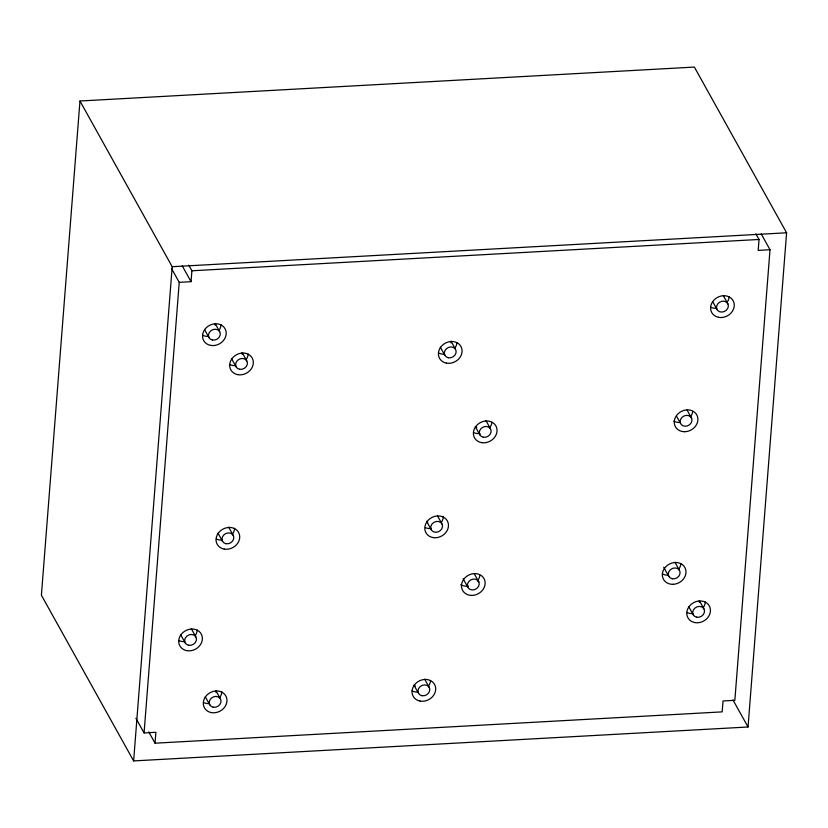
<?xml version="1.0" encoding="UTF-8"?>
<svg xmlns="http://www.w3.org/2000/svg" width="828" height="828" viewBox="0 0 828 828"><rect width="100%" height="100%" fill="white"/><g stroke="black" fill="none" stroke-linecap="round" stroke-linejoin="round"><path stroke-width="1.24" d="M79.964 101.006L41.4 595.208L133.629 760.922L748.036 726.994L786.6 232.792L694.371 67.078L79.964 101.006L172.193 266.709L133.629 760.922M761.222 233.931L770.009 249.725L734.85 700.322L723.03 700.974L722.182 711.873L155.043 743.192L155.892 732.283L144.072 732.946L179.231 282.338L171.696 268.8M179.231 282.338L191.051 281.686L191.899 270.787L188.763 265.146M755.902 233.827L759.048 239.468L758.189 250.377L770.009 249.725M172.193 266.709L786.6 232.792M191.899 270.787L759.048 239.468M723.372 295.762L727.936 303.948A6.117 5.237 -29.1 0 1 721.592 312.084A6.117 5.237 -29.1 0 1 717.772 303.835A6.117 5.237 -29.1 0 1 727.936 303.948M712.949 302.137L716.934 309.299M687.085 410.088L691.639 418.275A6.117 5.237 -29.1 0 1 685.035 426.244A6.117 5.237 -29.1 0 1 681.537 417.861A6.117 5.237 -29.1 0 1 691.639 418.275M676.517 416.153L680.502 423.315M699.391 600.673L703.945 608.859M674.934 562.222L679.488 570.409M688.73 606.686L693.284 614.873M663.714 567.221L668.838 576.423M732.977 699.939L748.036 726.994M451.012 341.219L455.566 349.395M485.984 420.696L490.538 428.873M440.351 347.232L444.905 355.409M475.324 426.71L479.878 434.897M474.33 573.845L478.884 582.022A6.117 5.237 -29.1 0 1 472.219 589.96A6.117 5.237 -29.1 0 1 468.793 581.535A6.117 5.237 -29.1 0 1 478.884 582.022M437.588 516.02L442.142 524.207A6.117 5.237 -29.1 0 1 435.725 532.29A6.117 5.237 -29.1 0 1 432.009 524A6.117 5.237 -29.1 0 1 442.142 524.207M463.162 578.803L467.716 586.99M426.555 521.278L431.109 529.465M424.64 679.167L429.194 687.343M242.273 352.738L246.827 360.925M215.145 323.479L219.699 331.666M182.263 265.891L191.051 281.686M413.979 685.18L418.533 693.367M231.612 358.752L236.166 366.939M204.485 329.503L209.039 337.679M228.663 527.167L233.217 535.354M218.002 533.18L222.556 541.367M191.32 628.731L195.874 636.908M215.901 690.687L220.455 698.873M180.67 634.745L185.224 642.932M205.24 696.71L209.794 704.887M148.761 731.911L155.043 743.192M135.916 718.28L144.072 732.946M705.301 602.008A12.234 10.485 -29.1 0 1 703.293 607.545M692.643 613.558A12.234 10.485 -29.1 0 1 686.847 612.43M699.308 600.931A6.117 5.237 -29.1 0 1 699.401 602.329M680.844 563.692A12.234 10.485 -29.1 0 1 678.763 569.219M668.041 575.118A12.234 10.485 -29.1 0 1 662.276 573.918M692.705 411.464A12.234 10.485 -29.1 0 1 690.417 416.939M679.529 422.508A12.234 10.485 -29.1 0 1 673.837 421.11M729.126 296.766A12.234 10.485 -29.1 0 1 727.119 302.303M716.458 308.316A12.234 10.485 -29.1 0 1 710.662 307.178M430.56 680.492A12.234 10.485 -29.1 0 1 428.552 686.039M417.892 692.053A12.234 10.485 -29.1 0 1 412.096 690.914M415.418 686.029A6.117 5.237 -29.1 0 1 414.259 685.232M479.878 575.543A12.234 10.485 -29.1 0 1 477.404 580.977M468.42 586.1A12.234 10.485 -29.1 0 1 460.751 584.63M443.342 516.351A12.234 10.485 -29.1 0 1 441.676 521.94M431.326 528.471A12.234 10.485 -29.1 0 1 425.426 527.653M427.797 522.292A6.117 5.237 -29.1 0 1 426.72 521.402M491.873 422.311A12.234 10.485 -29.1 0 1 490.279 426.958M479.961 433.52A12.234 10.485 -29.1 0 1 474.051 432.723M476.762 427.558A6.117 5.237 -29.1 0 1 475.603 426.762M456.932 342.544A12.234 10.485 -29.1 0 1 454.914 348.081M444.263 354.105A12.234 10.485 -29.1 0 1 438.467 352.966M450.929 341.478A6.117 5.237 -29.1 0 1 451.022 342.875M221.832 691.835A12.234 10.485 -29.1 0 1 219.917 697.393M209.349 703.562A12.234 10.485 -29.1 0 1 203.522 702.527M215.818 690.945A6.117 5.237 -29.1 0 1 215.911 692.353M197.24 630.056A12.234 10.485 -29.1 0 1 195.232 635.604M184.572 641.617A12.234 10.485 -29.1 0 1 178.776 640.479M234.593 528.274A12.234 10.485 -29.1 0 1 232.699 533.832M222.152 540.032A12.234 10.485 -29.1 0 1 216.325 539.018M248.183 354.074A12.234 10.485 -29.1 0 1 246.175 359.611M235.525 365.624A12.234 10.485 -29.1 0 1 229.729 364.496M242.19 352.997A6.117 5.237 -29.1 0 1 242.283 354.394M221.055 324.814A12.234 10.485 -29.1 0 1 219.047 330.351M208.397 336.375A12.234 10.485 -29.1 0 1 202.601 335.236M215.063 323.738A6.117 5.237 -29.1 0 1 215.145 325.145M684.652 431.709A12.234 10.485 -29.1 0 0 696.969 415.221A12.234 10.485 -29.1 0 0 676.6 415.439A12.234 10.485 -29.1 0 0 684.652 431.709M482.02 442.701A12.234 10.485 -29.1 0 0 496.686 427.807A12.234 10.485 -29.1 0 0 476.928 425.147A12.234 10.485 -29.1 0 0 482.02 442.701M471.484 595.425A12.234 10.485 -29.1 0 0 484.349 579.258A12.234 10.485 -29.1 0 0 464.073 578.834A12.234 10.485 -29.1 0 0 471.484 595.425M673.164 584.32A12.234 10.485 -29.1 0 0 684.891 567.511A12.234 10.485 -29.1 0 0 664.439 568.412A12.234 10.485 -29.1 0 0 673.164 584.32M237.615 374.629A12.234 10.485 -29.1 0 0 253.13 360.48A12.234 10.485 -29.1 0 0 233.744 356.682A12.234 10.485 -29.1 0 0 237.615 374.629M446.354 363.109A12.234 10.485 -29.1 0 0 461.869 348.95A12.234 10.485 -29.1 0 0 442.483 345.162A12.234 10.485 -29.1 0 0 446.354 363.109M433.396 537.641A12.234 10.485 -29.1 0 0 448.114 522.789A12.234 10.485 -29.1 0 0 428.376 520.067A12.234 10.485 -29.1 0 0 433.396 537.641M419.982 701.057A12.234 10.485 -29.1 0 0 435.497 686.898A12.234 10.485 -29.1 0 0 416.111 683.11A12.234 10.485 -29.1 0 0 419.982 701.057M211.44 712.618A12.234 10.485 -29.1 0 0 226.717 698.252A12.234 10.485 -29.1 0 0 207.217 694.775A12.234 10.485 -29.1 0 0 211.44 712.618M224.233 549.099A12.234 10.485 -29.1 0 0 239.468 534.691A12.234 10.485 -29.1 0 0 219.948 531.276A12.234 10.485 -29.1 0 0 224.233 549.099M718.549 317.321A12.234 10.485 -29.1 0 0 734.063 303.172A12.234 10.485 -29.1 0 0 714.678 299.374A12.234 10.485 -29.1 0 0 718.549 317.321M694.733 622.563A12.234 10.485 -29.1 0 0 710.248 608.414A12.234 10.485 -29.1 0 0 690.862 604.616A12.234 10.485 -29.1 0 0 694.733 622.563M186.673 650.622A12.234 10.485 -29.1 0 0 202.177 636.463A12.234 10.485 -29.1 0 0 182.791 632.675A12.234 10.485 -29.1 0 0 186.673 650.622M210.488 345.369A12.234 10.485 -29.1 0 0 226.003 331.221A12.234 10.485 -29.1 0 0 206.617 327.422A12.234 10.485 -29.1 0 0 210.488 345.369M483.273 437.236A6.117 5.237 -29.1 0 0 491.025 430.156A6.117 5.237 -29.1 0 0 481.337 428.262A6.117 5.237 -29.1 0 0 483.273 437.236M672.222 578.762A6.117 5.237 -29.1 0 0 679.985 571.693A6.117 5.237 -29.1 0 0 670.287 569.788A6.117 5.237 -29.1 0 0 672.222 578.762M448.3 357.758A6.117 5.237 -29.1 0 0 456.052 350.679A6.117 5.237 -29.1 0 0 446.354 348.785A6.117 5.237 -29.1 0 0 448.3 357.758M421.928 695.706A6.117 5.237 -29.1 0 0 429.68 688.627A6.117 5.237 -29.1 0 0 419.993 686.733A6.117 5.237 -29.1 0 0 421.928 695.706M213.189 707.226A6.117 5.237 -29.1 0 0 220.941 700.157A6.117 5.237 -29.1 0 0 211.243 698.252A6.117 5.237 -29.1 0 0 213.189 707.226M225.94 543.706A6.117 5.237 -29.1 0 0 233.703 536.627A6.117 5.237 -29.1 0 0 224.005 534.733A6.117 5.237 -29.1 0 0 225.94 543.706M239.551 369.278A6.117 5.237 -29.1 0 0 247.313 362.209A6.117 5.237 -29.1 0 0 237.615 360.304A6.117 5.237 -29.1 0 0 239.551 369.278M696.669 617.212A6.117 5.237 -29.1 0 0 704.431 610.143A6.117 5.237 -29.1 0 0 694.733 608.238A6.117 5.237 -29.1 0 0 696.669 617.212M212.423 340.029A6.117 5.237 -29.1 0 0 220.186 332.949A6.117 5.237 -29.1 0 0 210.488 331.055A6.117 5.237 -29.1 0 0 212.423 340.029M188.608 645.271A6.117 5.237 -29.1 0 0 196.36 638.191A6.117 5.237 -29.1 0 0 186.673 636.297A6.117 5.237 -29.1 0 0 188.608 645.271"/></g></svg>
